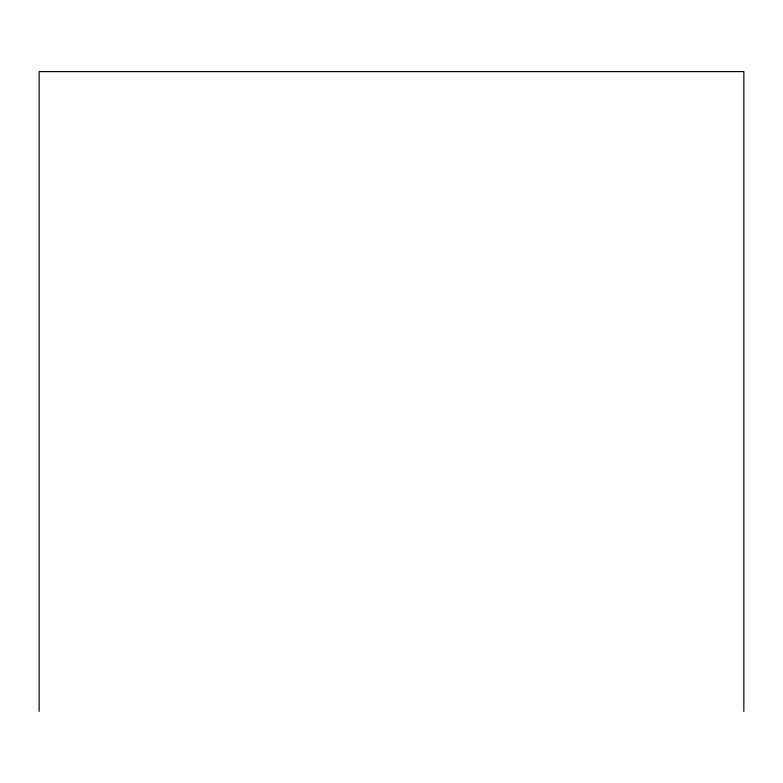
<?xml version="1.0" encoding="UTF-8"?>
<svg xmlns="http://www.w3.org/2000/svg" width="783" height="783" viewBox="0 0 783 783"><rect width="100%" height="100%" fill="white"/><g stroke="black" fill="none" stroke-linecap="round" stroke-linejoin="round"><path stroke-width="1.17" d="M743.85 711.395L743.85 71.605L39.15 71.605L39.15 711.395"/></g></svg>
